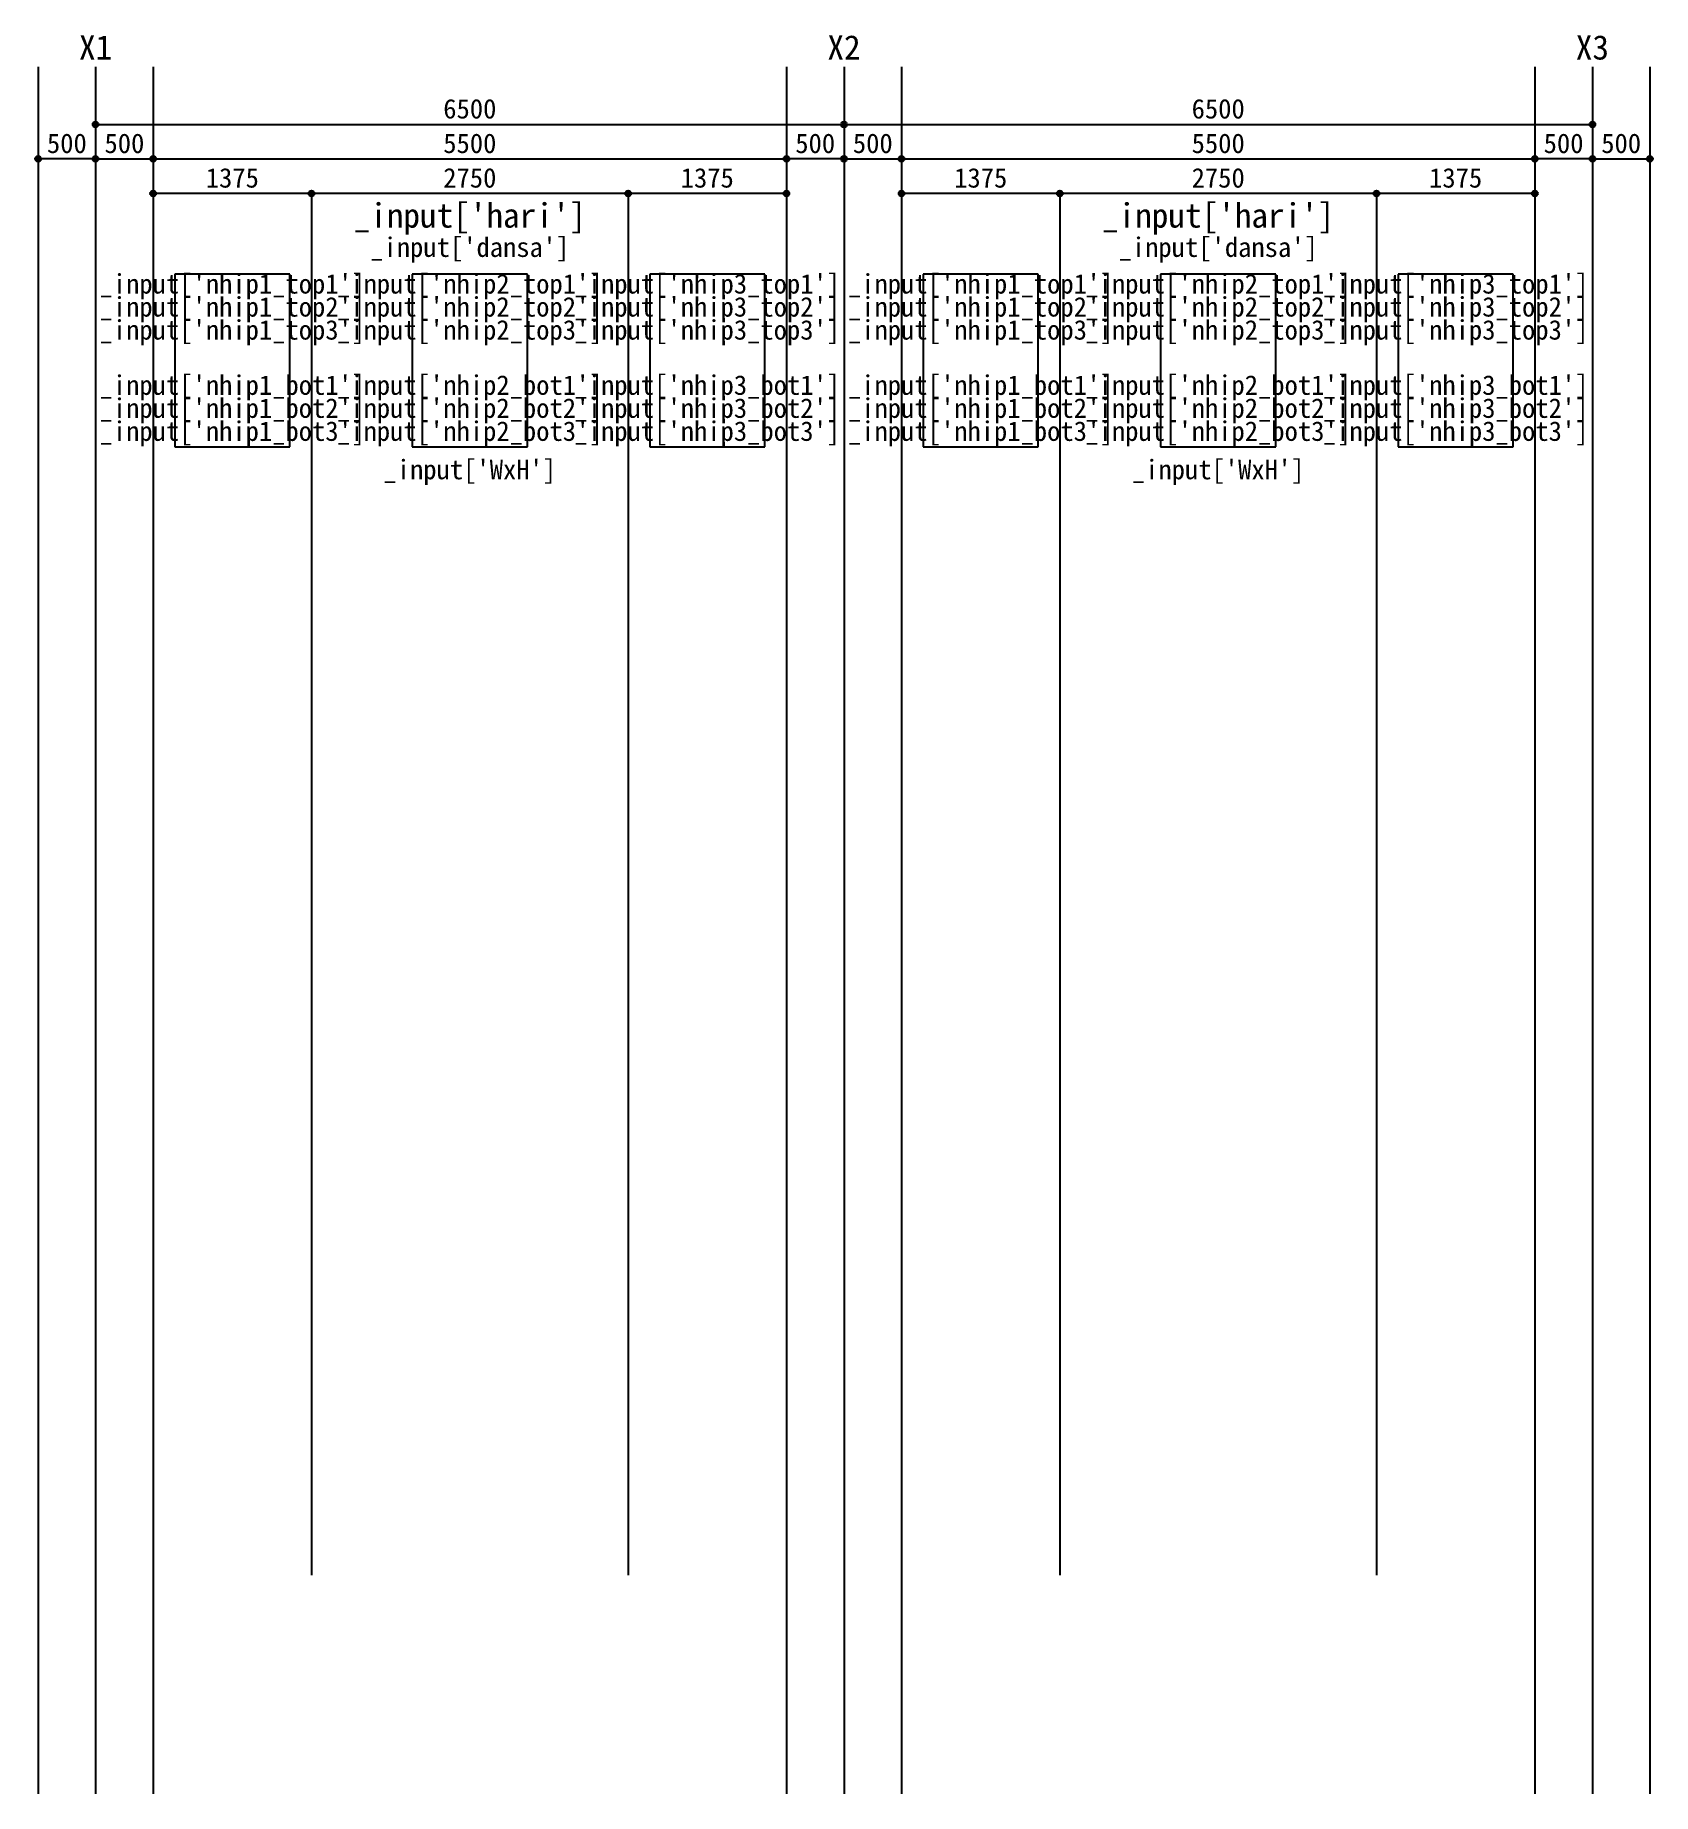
# Model space of a CAD drawing. Header units: millimetres. Extents: x 0 to 14050, y 0 to 15276.
import ezdxf
from ezdxf.enums import TextEntityAlignment as Align

# ---------------------------------------------------------------- set-up
doc = ezdxf.new("R2010")
doc.units = ezdxf.units.MM
doc.layers.add('ADD_LINE', color=1, linetype='Continuous')
doc.styles.add('textstyle3', font='msgothic.ttc')

# ---------------------------------------------------------------- blocks, each defined once
blk = doc.blocks.new('-span_hatch_pchihadc')
at = {"transparency": 33554687}
h = blk.add_hatch(color=256, dxfattribs=at)
edge = h.paths.add_edge_path(flags=0)
edge.add_arc((0, 0), 25, 0, 360)
blk.add_circle((0, 0), 25)
blk = doc.blocks.new('-trai_dim_attdef')
at = {"style": 'textstyle3'}
blk.add_attdef('noidung', text='', height=150, dxfattribs=at).set_placement((0, 0), align=Align.BOTTOM_CENTER)
blk = doc.blocks.new('-trai_dim_cgvbquip')
blk.add_blockref('-trai_dim_attdef', (0, 0)).add_auto_attribs({'noidung': '500'})
blk = doc.blocks.new('-trai_hatch_duwrfmnt')
at = {"transparency": 33554687}
h = blk.add_hatch(color=256, dxfattribs=at)
edge = h.paths.add_edge_path(flags=0)
edge.add_arc((0, 0), 25, 0, 360)
blk.add_circle((0, 0), 25)
blk = doc.blocks.new('-phai_dim_attdef')
at = {"style": 'textstyle3'}
blk.add_attdef('noidung', text='', height=150, dxfattribs=at).set_placement((0, 0), align=Align.BOTTOM_CENTER)
blk = doc.blocks.new('-phai_dim_kmokakme')
blk.add_blockref('-phai_dim_attdef', (0, 0)).add_auto_attribs({'noidung': '500'})
blk = doc.blocks.new('-phai_hatch_owgjerhg')
at = {"transparency": 33554687}
h = blk.add_hatch(color=256, dxfattribs=at)
edge = h.paths.add_edge_path(flags=0)
edge.add_arc((0, 0), 25, 0, 360)
blk.add_circle((0, 0), 25)
blk = doc.blocks.new('-giua_hatch_ilzftine')
at = {"transparency": 33554687}
h = blk.add_hatch(color=256, dxfattribs=at)
edge = h.paths.add_edge_path(flags=0)
edge.add_arc((0, 0), 25, 0, 360)
blk.add_circle((0, 0), 25)
blk = doc.blocks.new('-doori_attdef')
at = {"style": 'textstyle3'}
blk.add_attdef('noidung', text='', height=250, dxfattribs=at).set_placement((0, 0), align=Align.BOTTOM_CENTER)
blk = doc.blocks.new('-doori_pqjcgspf')
blk.add_blockref('-doori_attdef', (0, 0)).add_auto_attribs({'noidung': 'X1'})
blk = doc.blocks.new('-span_hatch_cgawgnyl')
at = {"transparency": 33554687}
h = blk.add_hatch(color=256, dxfattribs=at)
edge = h.paths.add_edge_path(flags=0)
edge.add_arc((0, 0), 25, 0, 360)
blk.add_circle((0, 0), 25)
blk = doc.blocks.new('-trai_dim_attdef0')
at = {"style": 'textstyle3'}
blk.add_attdef('noidung', text='', height=150, dxfattribs=at).set_placement((0, 0), align=Align.BOTTOM_CENTER)
blk = doc.blocks.new('-trai_dim_eugmcqxz')
blk.add_blockref('-trai_dim_attdef0', (0, 0)).add_auto_attribs({'noidung': '500'})
blk = doc.blocks.new('-trai_hatch_kbkewimy')
at = {"transparency": 33554687}
h = blk.add_hatch(color=256, dxfattribs=at)
edge = h.paths.add_edge_path(flags=0)
edge.add_arc((0, 0), 25, 0, 360)
blk.add_circle((0, 0), 25)
blk = doc.blocks.new('-phai_dim_attdef0')
at = {"style": 'textstyle3'}
blk.add_attdef('noidung', text='', height=150, dxfattribs=at).set_placement((0, 0), align=Align.BOTTOM_CENTER)
blk = doc.blocks.new('-phai_dim_wlbgaaeb')
blk.add_blockref('-phai_dim_attdef0', (0, 0)).add_auto_attribs({'noidung': '500'})
blk = doc.blocks.new('-phai_hatch_cniiaqvu')
at = {"transparency": 33554687}
h = blk.add_hatch(color=256, dxfattribs=at)
edge = h.paths.add_edge_path(flags=0)
edge.add_arc((0, 0), 25, 0, 360)
blk.add_circle((0, 0), 25)
blk = doc.blocks.new('-giua_hatch_bnfdlerc')
at = {"transparency": 33554687}
h = blk.add_hatch(color=256, dxfattribs=at)
edge = h.paths.add_edge_path(flags=0)
edge.add_arc((0, 0), 25, 0, 360)
blk.add_circle((0, 0), 25)
blk = doc.blocks.new('-doori_attdef0')
at = {"style": 'textstyle3'}
blk.add_attdef('noidung', text='', height=250, dxfattribs=at).set_placement((0, 0), align=Align.BOTTOM_CENTER)
blk = doc.blocks.new('-doori_qrvltnbh')
blk.add_blockref('-doori_attdef0', (0, 0)).add_auto_attribs({'noidung': 'X2'})
blk = doc.blocks.new('-span_hatch_yeprsqkl')
at = {"transparency": 33554687}
h = blk.add_hatch(color=256, dxfattribs=at)
edge = h.paths.add_edge_path(flags=0)
edge.add_arc((0, 0), 25, 0, 360)
blk.add_circle((0, 0), 25)
blk = doc.blocks.new('-trai_dim_attdef1')
at = {"style": 'textstyle3'}
blk.add_attdef('noidung', text='', height=150, dxfattribs=at).set_placement((0, 0), align=Align.BOTTOM_CENTER)
blk = doc.blocks.new('-trai_dim_zbcdaowf')
blk.add_blockref('-trai_dim_attdef1', (0, 0)).add_auto_attribs({'noidung': '500'})
blk = doc.blocks.new('-trai_hatch_nylhmgfa')
at = {"transparency": 33554687}
h = blk.add_hatch(color=256, dxfattribs=at)
edge = h.paths.add_edge_path(flags=0)
edge.add_arc((0, 0), 25, 0, 360)
blk.add_circle((0, 0), 25)
blk = doc.blocks.new('-phai_dim_attdef1')
at = {"style": 'textstyle3'}
blk.add_attdef('noidung', text='', height=150, dxfattribs=at).set_placement((0, 0), align=Align.BOTTOM_CENTER)
blk = doc.blocks.new('-phai_dim_frbhzejz')
blk.add_blockref('-phai_dim_attdef1', (0, 0)).add_auto_attribs({'noidung': '500'})
blk = doc.blocks.new('-phai_hatch_vifozeyc')
at = {"transparency": 33554687}
h = blk.add_hatch(color=256, dxfattribs=at)
edge = h.paths.add_edge_path(flags=0)
edge.add_arc((0, 0), 25, 0, 360)
blk.add_circle((0, 0), 25)
blk = doc.blocks.new('-giua_hatch_msijynvw')
at = {"transparency": 33554687}
h = blk.add_hatch(color=256, dxfattribs=at)
edge = h.paths.add_edge_path(flags=0)
edge.add_arc((0, 0), 25, 0, 360)
blk.add_circle((0, 0), 25)
blk = doc.blocks.new('-doori_attdef1')
at = {"style": 'textstyle3'}
blk.add_attdef('noidung', text='', height=250, dxfattribs=at).set_placement((0, 0), align=Align.BOTTOM_CENTER)
blk = doc.blocks.new('-doori_gpypplvt')
blk.add_blockref('-doori_attdef1', (0, 0)).add_auto_attribs({'noidung': 'X3'})
blk = doc.blocks.new('-span_nhip1_top3_attdef')
at = {"style": 'textstyle3'}
blk.add_attdef('noidung', text='', height=100, dxfattribs=at).set_placement((0, 0), align=Align.TOP_CENTER)
blk = doc.blocks.new('-span_nhip1_top3_xzwsuzja')
blk.add_blockref('-span_nhip1_top3_attdef', (0, 0)).add_auto_attribs({'noidung': "_input['nhip1_top3']"})
blk = doc.blocks.new('-span_nhip1_top2_attdef')
at = {"style": 'textstyle3'}
blk.add_attdef('noidung', text='', height=100, dxfattribs=at).set_placement((0, 0), align=Align.TOP_CENTER)
blk = doc.blocks.new('-span_nhip1_top2_uimkfgse')
blk.add_blockref('-span_nhip1_top2_attdef', (0, 0)).add_auto_attribs({'noidung': "_input['nhip1_top2']"})
blk = doc.blocks.new('-span_nhip1_bot1_attdef')
at = {"style": 'textstyle3'}
blk.add_attdef('noidung', text='', height=100, dxfattribs=at).set_placement((0, 0), align=Align.BOTTOM_CENTER)
blk = doc.blocks.new('-span_nhip1_bot1_cbefcphq')
blk.add_blockref('-span_nhip1_bot1_attdef', (0, 0)).add_auto_attribs({'noidung': "_input['nhip1_bot1']"})
blk = doc.blocks.new('-span_nhip1_bot2_attdef')
at = {"style": 'textstyle3'}
blk.add_attdef('noidung', text='', height=100, dxfattribs=at).set_placement((0, 0), align=Align.BOTTOM_CENTER)
blk = doc.blocks.new('-span_nhip1_bot2_fymjdaqi')
blk.add_blockref('-span_nhip1_bot2_attdef', (0, 0)).add_auto_attribs({'noidung': "_input['nhip1_bot2']"})
blk = doc.blocks.new('-span_nhip1_bot3_attdef')
at = {"style": 'textstyle3'}
blk.add_attdef('noidung', text='', height=100, dxfattribs=at).set_placement((0, 0), align=Align.BOTTOM_CENTER)
blk = doc.blocks.new('-span_nhip1_bot3_otiigeam')
blk.add_blockref('-span_nhip1_bot3_attdef', (0, 0)).add_auto_attribs({'noidung': "_input['nhip1_bot3']"})
blk = doc.blocks.new('-span_nhip1_top1_attdef')
at = {"style": 'textstyle3'}
blk.add_attdef('noidung', text='', height=100, dxfattribs=at).set_placement((0, 0), align=Align.TOP_CENTER)
blk = doc.blocks.new('-span_nhip1_top1_hnqvsgoe')
blk.add_blockref('-span_nhip1_top1_attdef', (0, 0)).add_auto_attribs({'noidung': "_input['nhip1_top1']"})
blk = doc.blocks.new('-span_nhip1_dim_attdef')
at = {"style": 'textstyle3'}
blk.add_attdef('noidung', text='', height=150, dxfattribs=at).set_placement((0, 0), align=Align.BOTTOM_CENTER)
blk = doc.blocks.new('-span_nhip1_dim_mypsncex')
blk.add_blockref('-span_nhip1_dim_attdef', (0, 0)).add_auto_attribs({'noidung': '1375'})
blk = doc.blocks.new('-span_nhip1_hatch1_rovqzqdu')
at = {"transparency": 33554687}
h = blk.add_hatch(color=256, dxfattribs=at)
edge = h.paths.add_edge_path(flags=0)
edge.add_arc((0, 0), 25, 0, 360)
blk.add_circle((0, 0), 25)
blk = doc.blocks.new('-span_dim_attdef')
at = {"style": 'textstyle3'}
blk.add_attdef('noidung', text='', height=150, dxfattribs=at).set_placement((0, 0), align=Align.BOTTOM_CENTER)
blk = doc.blocks.new('-span_dim_fyfowiqy')
blk.add_blockref('-span_dim_attdef', (0, 0)).add_auto_attribs({'noidung': '6500'})
blk = doc.blocks.new('-span_tong_attdef')
at = {"style": 'textstyle3'}
blk.add_attdef('noidung', text='', height=150, dxfattribs=at).set_placement((0, 0), align=Align.BOTTOM_CENTER)
blk = doc.blocks.new('-span_tong_crymqwni')
blk.add_blockref('-span_tong_attdef', (0, 0)).add_auto_attribs({'noidung': '5500'})
blk = doc.blocks.new('-span_nhip2_top3_attdef')
at = {"style": 'textstyle3'}
blk.add_attdef('noidung', text='', height=100, dxfattribs=at).set_placement((0, 0), align=Align.TOP_CENTER)
blk = doc.blocks.new('-span_nhip2_top3_fazpxidm')
blk.add_blockref('-span_nhip2_top3_attdef', (0, 0)).add_auto_attribs({'noidung': "_input['nhip2_top3']"})
blk = doc.blocks.new('-span_nhip2_top2_attdef')
at = {"style": 'textstyle3'}
blk.add_attdef('noidung', text='', height=100, dxfattribs=at).set_placement((0, 0), align=Align.TOP_CENTER)
blk = doc.blocks.new('-span_nhip2_top2_qwjhtvce')
blk.add_blockref('-span_nhip2_top2_attdef', (0, 0)).add_auto_attribs({'noidung': "_input['nhip2_top2']"})
blk = doc.blocks.new('-span_nhip2_bot1_attdef')
at = {"style": 'textstyle3'}
blk.add_attdef('noidung', text='', height=100, dxfattribs=at).set_placement((0, 0), align=Align.BOTTOM_CENTER)
blk = doc.blocks.new('-span_nhip2_bot1_qvodbpjd')
blk.add_blockref('-span_nhip2_bot1_attdef', (0, 0)).add_auto_attribs({'noidung': "_input['nhip2_bot1']"})
blk = doc.blocks.new('-span_nhip2_bot2_attdef')
at = {"style": 'textstyle3'}
blk.add_attdef('noidung', text='', height=100, dxfattribs=at).set_placement((0, 0), align=Align.BOTTOM_CENTER)
blk = doc.blocks.new('-span_nhip2_bot2_qxdcdvyl')
blk.add_blockref('-span_nhip2_bot2_attdef', (0, 0)).add_auto_attribs({'noidung': "_input['nhip2_bot2']"})
blk = doc.blocks.new('-span_nhip2_bot3_attdef')
at = {"style": 'textstyle3'}
blk.add_attdef('noidung', text='', height=100, dxfattribs=at).set_placement((0, 0), align=Align.BOTTOM_CENTER)
blk = doc.blocks.new('-span_nhip2_bot3_atsamvqm')
blk.add_blockref('-span_nhip2_bot3_attdef', (0, 0)).add_auto_attribs({'noidung': "_input['nhip2_bot3']"})
blk = doc.blocks.new('-span_WxH_attdef')
at = {"style": 'textstyle3'}
blk.add_attdef('noidung', text='', height=150, dxfattribs=at).set_placement((0, -100), align=Align.TOP_CENTER)
blk = doc.blocks.new('-span_WxH_sptmpukl')
blk.add_blockref('-span_WxH_attdef', (0, 0)).add_auto_attribs({'noidung': "_input['WxH']"})
blk = doc.blocks.new('-span_nhip2_top1_attdef')
at = {"style": 'textstyle3'}
blk.add_attdef('noidung', text='', height=100, dxfattribs=at).set_placement((0, 0), align=Align.TOP_CENTER)
blk = doc.blocks.new('-span_nhip2_top1_gpysajyh')
blk.add_blockref('-span_nhip2_top1_attdef', (0, 0)).add_auto_attribs({'noidung': "_input['nhip2_top1']"})
blk = doc.blocks.new('-span_nhip2_dim_attdef')
at = {"style": 'textstyle3'}
blk.add_attdef('noidung', text='', height=150, dxfattribs=at).set_placement((0, 0), align=Align.BOTTOM_CENTER)
blk = doc.blocks.new('-span_nhip2_dim_tusklgxn')
blk.add_blockref('-span_nhip2_dim_attdef', (0, 0)).add_auto_attribs({'noidung': '2750'})
blk = doc.blocks.new('-span_hari_attdef')
at = {"style": 'textstyle3'}
blk.add_attdef('noidung', text='', height=250, dxfattribs=at).set_placement((0, -100), align=Align.TOP_CENTER)
blk = doc.blocks.new('-span_hari_pczjzkpg')
blk.add_blockref('-span_hari_attdef', (0, 0)).add_auto_attribs({'noidung': "_input['hari']"})
blk = doc.blocks.new('-span_dansa_attdef')
at = {"style": 'textstyle3'}
blk.add_attdef('noidung', text='', height=200, dxfattribs=at).set_placement((0, -450), align=Align.TOP_CENTER)
blk = doc.blocks.new('-span_dansa_tntgvofn')
blk.add_blockref('-span_dansa_attdef', (0, 0)).add_auto_attribs({'noidung': "_input['dansa']"})
blk = doc.blocks.new('-span_nhip2_hatch1_sczwiafp')
at = {"transparency": 33554687}
h = blk.add_hatch(color=256, dxfattribs=at)
edge = h.paths.add_edge_path(flags=0)
edge.add_arc((0, 0), 25, 0, 360)
blk.add_circle((0, 0), 25)
blk = doc.blocks.new('-span_nhip3_hatch1_ivadzcyb')
at = {"transparency": 33554687}
h = blk.add_hatch(color=256, dxfattribs=at)
edge = h.paths.add_edge_path(flags=0)
edge.add_arc((0, 0), 25, 0, 360)
blk.add_circle((0, 0), 25)
blk = doc.blocks.new('-span_nhip3_top3_attdef')
at = {"style": 'textstyle3'}
blk.add_attdef('noidung', text='', height=100, dxfattribs=at).set_placement((0, 0), align=Align.TOP_CENTER)
blk = doc.blocks.new('-span_nhip3_top3_qvdyrrcc')
blk.add_blockref('-span_nhip3_top3_attdef', (0, 0)).add_auto_attribs({'noidung': "_input['nhip3_top3']"})
blk = doc.blocks.new('-span_nhip3_top2_attdef')
at = {"style": 'textstyle3'}
blk.add_attdef('noidung', text='', height=100, dxfattribs=at).set_placement((0, 0), align=Align.TOP_CENTER)
blk = doc.blocks.new('-span_nhip3_top2_zqjwltgi')
blk.add_blockref('-span_nhip3_top2_attdef', (0, 0)).add_auto_attribs({'noidung': "_input['nhip3_top2']"})
blk = doc.blocks.new('-span_nhip3_bot1_attdef')
at = {"style": 'textstyle3'}
blk.add_attdef('noidung', text='', height=100, dxfattribs=at).set_placement((0, 0), align=Align.BOTTOM_CENTER)
blk = doc.blocks.new('-span_nhip3_bot1_yxyvgdvv')
blk.add_blockref('-span_nhip3_bot1_attdef', (0, 0)).add_auto_attribs({'noidung': "_input['nhip3_bot1']"})
blk = doc.blocks.new('-span_nhip3_bot2_attdef')
at = {"style": 'textstyle3'}
blk.add_attdef('noidung', text='', height=100, dxfattribs=at).set_placement((0, 0), align=Align.BOTTOM_CENTER)
blk = doc.blocks.new('-span_nhip3_bot2_onwqzcql')
blk.add_blockref('-span_nhip3_bot2_attdef', (0, 0)).add_auto_attribs({'noidung': "_input['nhip3_bot2']"})
blk = doc.blocks.new('-span_nhip3_bot3_attdef')
at = {"style": 'textstyle3'}
blk.add_attdef('noidung', text='', height=100, dxfattribs=at).set_placement((0, 0), align=Align.BOTTOM_CENTER)
blk = doc.blocks.new('-span_nhip3_bot3_pdybvgls')
blk.add_blockref('-span_nhip3_bot3_attdef', (0, 0)).add_auto_attribs({'noidung': "_input['nhip3_bot3']"})
blk = doc.blocks.new('-span_nhip3_top1_attdef')
at = {"style": 'textstyle3'}
blk.add_attdef('noidung', text='', height=100, dxfattribs=at).set_placement((0, 0), align=Align.TOP_CENTER)
blk = doc.blocks.new('-span_nhip3_top1_zucrxsha')
blk.add_blockref('-span_nhip3_top1_attdef', (0, 0)).add_auto_attribs({'noidung': "_input['nhip3_top1']"})
blk = doc.blocks.new('-span_nhip3_dim_attdef')
at = {"style": 'textstyle3'}
blk.add_attdef('noidung', text='', height=150, dxfattribs=at).set_placement((0, 0), align=Align.BOTTOM_CENTER)
blk = doc.blocks.new('-span_nhip3_dim_nvuysuly')
blk.add_blockref('-span_nhip3_dim_attdef', (0, 0)).add_auto_attribs({'noidung': '1375'})
blk = doc.blocks.new('-span_nhip3_hatch2_zligsaru')
at = {"transparency": 33554687}
h = blk.add_hatch(color=256, dxfattribs=at)
edge = h.paths.add_edge_path(flags=0)
edge.add_arc((0, 0), 25, 0, 360)
blk.add_circle((0, 0), 25)
blk = doc.blocks.new('-span_nhip1_top3_attdef0')
at = {"style": 'textstyle3'}
blk.add_attdef('noidung', text='', height=100, dxfattribs=at).set_placement((0, 0), align=Align.TOP_CENTER)
blk = doc.blocks.new('-span_nhip1_top3_inunqmfj')
blk.add_blockref('-span_nhip1_top3_attdef0', (0, 0)).add_auto_attribs({'noidung': "_input['nhip1_top3']"})
blk = doc.blocks.new('-span_nhip1_top2_attdef0')
at = {"style": 'textstyle3'}
blk.add_attdef('noidung', text='', height=100, dxfattribs=at).set_placement((0, 0), align=Align.TOP_CENTER)
blk = doc.blocks.new('-span_nhip1_top2_adiublwr')
blk.add_blockref('-span_nhip1_top2_attdef0', (0, 0)).add_auto_attribs({'noidung': "_input['nhip1_top2']"})
blk = doc.blocks.new('-span_nhip1_bot1_attdef0')
at = {"style": 'textstyle3'}
blk.add_attdef('noidung', text='', height=100, dxfattribs=at).set_placement((0, 0), align=Align.BOTTOM_CENTER)
blk = doc.blocks.new('-span_nhip1_bot1_armkluco')
blk.add_blockref('-span_nhip1_bot1_attdef0', (0, 0)).add_auto_attribs({'noidung': "_input['nhip1_bot1']"})
blk = doc.blocks.new('-span_nhip1_bot2_attdef0')
at = {"style": 'textstyle3'}
blk.add_attdef('noidung', text='', height=100, dxfattribs=at).set_placement((0, 0), align=Align.BOTTOM_CENTER)
blk = doc.blocks.new('-span_nhip1_bot2_zqnlxkje')
blk.add_blockref('-span_nhip1_bot2_attdef0', (0, 0)).add_auto_attribs({'noidung': "_input['nhip1_bot2']"})
blk = doc.blocks.new('-span_nhip1_bot3_attdef0')
at = {"style": 'textstyle3'}
blk.add_attdef('noidung', text='', height=100, dxfattribs=at).set_placement((0, 0), align=Align.BOTTOM_CENTER)
blk = doc.blocks.new('-span_nhip1_bot3_lypxfhyh')
blk.add_blockref('-span_nhip1_bot3_attdef0', (0, 0)).add_auto_attribs({'noidung': "_input['nhip1_bot3']"})
blk = doc.blocks.new('-span_nhip1_top1_attdef0')
at = {"style": 'textstyle3'}
blk.add_attdef('noidung', text='', height=100, dxfattribs=at).set_placement((0, 0), align=Align.TOP_CENTER)
blk = doc.blocks.new('-span_nhip1_top1_jqciodfw')
blk.add_blockref('-span_nhip1_top1_attdef0', (0, 0)).add_auto_attribs({'noidung': "_input['nhip1_top1']"})
blk = doc.blocks.new('-span_nhip1_dim_attdef0')
at = {"style": 'textstyle3'}
blk.add_attdef('noidung', text='', height=150, dxfattribs=at).set_placement((0, 0), align=Align.BOTTOM_CENTER)
blk = doc.blocks.new('-span_nhip1_dim_qdddvstv')
blk.add_blockref('-span_nhip1_dim_attdef0', (0, 0)).add_auto_attribs({'noidung': '1375'})
blk = doc.blocks.new('-span_nhip1_hatch1_dhmrnjtp')
at = {"transparency": 33554687}
h = blk.add_hatch(color=256, dxfattribs=at)
edge = h.paths.add_edge_path(flags=0)
edge.add_arc((0, 0), 25, 0, 360)
blk.add_circle((0, 0), 25)
blk = doc.blocks.new('-span_dim_attdef0')
at = {"style": 'textstyle3'}
blk.add_attdef('noidung', text='', height=150, dxfattribs=at).set_placement((0, 0), align=Align.BOTTOM_CENTER)
blk = doc.blocks.new('-span_dim_ztydtkjn')
blk.add_blockref('-span_dim_attdef0', (0, 0)).add_auto_attribs({'noidung': '6500'})
blk = doc.blocks.new('-span_tong_attdef0')
at = {"style": 'textstyle3'}
blk.add_attdef('noidung', text='', height=150, dxfattribs=at).set_placement((0, 0), align=Align.BOTTOM_CENTER)
blk = doc.blocks.new('-span_tong_wzhtgkzv')
blk.add_blockref('-span_tong_attdef0', (0, 0)).add_auto_attribs({'noidung': '5500'})
blk = doc.blocks.new('-span_nhip2_top3_attdef0')
at = {"style": 'textstyle3'}
blk.add_attdef('noidung', text='', height=100, dxfattribs=at).set_placement((0, 0), align=Align.TOP_CENTER)
blk = doc.blocks.new('-span_nhip2_top3_jflgpctr')
blk.add_blockref('-span_nhip2_top3_attdef0', (0, 0)).add_auto_attribs({'noidung': "_input['nhip2_top3']"})
blk = doc.blocks.new('-span_nhip2_top2_attdef0')
at = {"style": 'textstyle3'}
blk.add_attdef('noidung', text='', height=100, dxfattribs=at).set_placement((0, 0), align=Align.TOP_CENTER)
blk = doc.blocks.new('-span_nhip2_top2_lzuwyvfd')
blk.add_blockref('-span_nhip2_top2_attdef0', (0, 0)).add_auto_attribs({'noidung': "_input['nhip2_top2']"})
blk = doc.blocks.new('-span_nhip2_bot1_attdef0')
at = {"style": 'textstyle3'}
blk.add_attdef('noidung', text='', height=100, dxfattribs=at).set_placement((0, 0), align=Align.BOTTOM_CENTER)
blk = doc.blocks.new('-span_nhip2_bot1_vwrdcwvt')
blk.add_blockref('-span_nhip2_bot1_attdef0', (0, 0)).add_auto_attribs({'noidung': "_input['nhip2_bot1']"})
blk = doc.blocks.new('-span_nhip2_bot2_attdef0')
at = {"style": 'textstyle3'}
blk.add_attdef('noidung', text='', height=100, dxfattribs=at).set_placement((0, 0), align=Align.BOTTOM_CENTER)
blk = doc.blocks.new('-span_nhip2_bot2_xfgbutnd')
blk.add_blockref('-span_nhip2_bot2_attdef0', (0, 0)).add_auto_attribs({'noidung': "_input['nhip2_bot2']"})
blk = doc.blocks.new('-span_nhip2_bot3_attdef0')
at = {"style": 'textstyle3'}
blk.add_attdef('noidung', text='', height=100, dxfattribs=at).set_placement((0, 0), align=Align.BOTTOM_CENTER)
blk = doc.blocks.new('-span_nhip2_bot3_jkyelxdr')
blk.add_blockref('-span_nhip2_bot3_attdef0', (0, 0)).add_auto_attribs({'noidung': "_input['nhip2_bot3']"})
blk = doc.blocks.new('-span_WxH_attdef0')
at = {"style": 'textstyle3'}
blk.add_attdef('noidung', text='', height=150, dxfattribs=at).set_placement((0, -100), align=Align.TOP_CENTER)
blk = doc.blocks.new('-span_WxH_itplevzx')
blk.add_blockref('-span_WxH_attdef0', (0, 0)).add_auto_attribs({'noidung': "_input['WxH']"})
blk = doc.blocks.new('-span_nhip2_top1_attdef0')
at = {"style": 'textstyle3'}
blk.add_attdef('noidung', text='', height=100, dxfattribs=at).set_placement((0, 0), align=Align.TOP_CENTER)
blk = doc.blocks.new('-span_nhip2_top1_qvymqhju')
blk.add_blockref('-span_nhip2_top1_attdef0', (0, 0)).add_auto_attribs({'noidung': "_input['nhip2_top1']"})
blk = doc.blocks.new('-span_nhip2_dim_attdef0')
at = {"style": 'textstyle3'}
blk.add_attdef('noidung', text='', height=150, dxfattribs=at).set_placement((0, 0), align=Align.BOTTOM_CENTER)
blk = doc.blocks.new('-span_nhip2_dim_dsyugmex')
blk.add_blockref('-span_nhip2_dim_attdef0', (0, 0)).add_auto_attribs({'noidung': '2750'})
blk = doc.blocks.new('-span_hari_attdef0')
at = {"style": 'textstyle3'}
blk.add_attdef('noidung', text='', height=250, dxfattribs=at).set_placement((0, -100), align=Align.TOP_CENTER)
blk = doc.blocks.new('-span_hari_kiuregkt')
blk.add_blockref('-span_hari_attdef0', (0, 0)).add_auto_attribs({'noidung': "_input['hari']"})
blk = doc.blocks.new('-span_dansa_attdef0')
at = {"style": 'textstyle3'}
blk.add_attdef('noidung', text='', height=200, dxfattribs=at).set_placement((0, -450), align=Align.TOP_CENTER)
blk = doc.blocks.new('-span_dansa_lcmhyglj')
blk.add_blockref('-span_dansa_attdef0', (0, 0)).add_auto_attribs({'noidung': "_input['dansa']"})
blk = doc.blocks.new('-span_nhip2_hatch1_wwfabblw')
at = {"transparency": 33554687}
h = blk.add_hatch(color=256, dxfattribs=at)
edge = h.paths.add_edge_path(flags=0)
edge.add_arc((0, 0), 25, 0, 360)
blk.add_circle((0, 0), 25)
blk = doc.blocks.new('-span_nhip3_hatch1_qdyquous')
at = {"transparency": 33554687}
h = blk.add_hatch(color=256, dxfattribs=at)
edge = h.paths.add_edge_path(flags=0)
edge.add_arc((0, 0), 25, 0, 360)
blk.add_circle((0, 0), 25)
blk = doc.blocks.new('-span_nhip3_top3_attdef0')
at = {"style": 'textstyle3'}
blk.add_attdef('noidung', text='', height=100, dxfattribs=at).set_placement((0, 0), align=Align.TOP_CENTER)
blk = doc.blocks.new('-span_nhip3_top3_ndfihxbt')
blk.add_blockref('-span_nhip3_top3_attdef0', (0, 0)).add_auto_attribs({'noidung': "_input['nhip3_top3']"})
blk = doc.blocks.new('-span_nhip3_top2_attdef0')
at = {"style": 'textstyle3'}
blk.add_attdef('noidung', text='', height=100, dxfattribs=at).set_placement((0, 0), align=Align.TOP_CENTER)
blk = doc.blocks.new('-span_nhip3_top2_gfjjaaxz')
blk.add_blockref('-span_nhip3_top2_attdef0', (0, 0)).add_auto_attribs({'noidung': "_input['nhip3_top2']"})
blk = doc.blocks.new('-span_nhip3_bot1_attdef0')
at = {"style": 'textstyle3'}
blk.add_attdef('noidung', text='', height=100, dxfattribs=at).set_placement((0, 0), align=Align.BOTTOM_CENTER)
blk = doc.blocks.new('-span_nhip3_bot1_ahnzlndr')
blk.add_blockref('-span_nhip3_bot1_attdef0', (0, 0)).add_auto_attribs({'noidung': "_input['nhip3_bot1']"})
blk = doc.blocks.new('-span_nhip3_bot2_attdef0')
at = {"style": 'textstyle3'}
blk.add_attdef('noidung', text='', height=100, dxfattribs=at).set_placement((0, 0), align=Align.BOTTOM_CENTER)
blk = doc.blocks.new('-span_nhip3_bot2_upvppmcn')
blk.add_blockref('-span_nhip3_bot2_attdef0', (0, 0)).add_auto_attribs({'noidung': "_input['nhip3_bot2']"})
blk = doc.blocks.new('-span_nhip3_bot3_attdef0')
at = {"style": 'textstyle3'}
blk.add_attdef('noidung', text='', height=100, dxfattribs=at).set_placement((0, 0), align=Align.BOTTOM_CENTER)
blk = doc.blocks.new('-span_nhip3_bot3_acbwzula')
blk.add_blockref('-span_nhip3_bot3_attdef0', (0, 0)).add_auto_attribs({'noidung': "_input['nhip3_bot3']"})
blk = doc.blocks.new('-span_nhip3_top1_attdef0')
at = {"style": 'textstyle3'}
blk.add_attdef('noidung', text='', height=100, dxfattribs=at).set_placement((0, 0), align=Align.TOP_CENTER)
blk = doc.blocks.new('-span_nhip3_top1_txpstmgx')
blk.add_blockref('-span_nhip3_top1_attdef0', (0, 0)).add_auto_attribs({'noidung': "_input['nhip3_top1']"})
blk = doc.blocks.new('-span_nhip3_dim_attdef0')
at = {"style": 'textstyle3'}
blk.add_attdef('noidung', text='', height=150, dxfattribs=at).set_placement((0, 0), align=Align.BOTTOM_CENTER)
blk = doc.blocks.new('-span_nhip3_dim_kvbmrxrs')
blk.add_blockref('-span_nhip3_dim_attdef0', (0, 0)).add_auto_attribs({'noidung': '1375'})
blk = doc.blocks.new('-span_nhip3_hatch2_rpctzgyu')
at = {"transparency": 33554687}
h = blk.add_hatch(color=256, dxfattribs=at)
edge = h.paths.add_edge_path(flags=0)
edge.add_arc((0, 0), 25, 0, 360)
blk.add_circle((0, 0), 25)

msp = doc.modelspace()

# ---------------------------------------------------------------- linework, layer by layer
for p, q in [((25, 15000), (25, 0)), ((1025, 15000), (1025, 0)), ((6525, 15000), (6525, 0)), ((7525, 15000), (7525, 0)), ((13025, 15000), (13025, 0)), ((14025, 15000), (14025, 0)), ((525, 14500.676), (7025, 14500.676)), ((7025, 14500.676), (13525, 14500.676)), ((525, 14200.676), (25, 14200.676)), ((525, 14200.676), (1025, 14200.676)), ((1025, 14200.676), (6525, 14200.676)), ((7025, 14200.676), (6525, 14200.676)), ((7025, 14200.676), (7525, 14200.676)), ((7525, 14200.676), (13025, 14200.676)), ((13525, 14200.676), (13025, 14200.676)), ((13525, 14200.676), (14025, 14200.676)), ((2400, 13900.676), (1025, 13900.676)), ((5150, 13900.676), (2400, 13900.676)), ((2400, 13900.676), (2400, 1900.676)), ((6525, 13900.676), (5150, 13900.676)), ((5150, 13900.676), (5150, 1900.676)), ((8900, 13900.676), (7525, 13900.676)), ((11650, 13900.676), (8900, 13900.676)), ((8900, 13900.676), (8900, 1900.676)), ((13025, 13900.676), (11650, 13900.676)), ((11650, 13900.676), (11650, 1900.676)), ((2212.5, 13200.676), (1212.5, 13200.676)), ((1212.5, 13200.676), (1212.5, 11700.676)), ((2212.5, 11700.676), (2212.5, 13200.676)), ((4275, 13200.676), (3275, 13200.676)), ((3275, 13200.676), (3275, 11700.676)), ((4275, 11700.676), (4275, 13200.676)), ((6337.5, 13200.676), (5337.5, 13200.676)), ((5337.5, 13200.676), (5337.5, 11700.676)), ((6337.5, 11700.676), (6337.5, 13200.676)), ((8712.5, 13200.676), (7712.5, 13200.676)), ((7712.5, 13200.676), (7712.5, 11700.676)), ((8712.5, 11700.676), (8712.5, 13200.676)), ((10775, 13200.676), (9775, 13200.676)), ((9775, 13200.676), (9775, 11700.676)), ((10775, 11700.676), (10775, 13200.676)), ((12837.5, 13200.676), (11837.5, 13200.676)), ((11837.5, 13200.676), (11837.5, 11700.676)), ((12837.5, 11700.676), (12837.5, 13200.676)), ((1212.5, 11700.676), (2212.5, 11700.676)), ((3275, 11700.676), (4275, 11700.676)), ((5337.5, 11700.676), (6337.5, 11700.676)), ((7712.5, 11700.676), (8712.5, 11700.676)), ((9775, 11700.676), (10775, 11700.676)), ((11837.5, 11700.676), (12837.5, 11700.676))]:
    msp.add_line(p, q)
at = {"layer": 'ADD_LINE'}
for p, q in [((525, 15000), (525, 0)), ((7025, 15000), (7025, 0)), ((13525, 15000), (13525, 0))]:
    msp.add_line(p, q, dxfattribs=at)

# ---------------------------------------------------------------- block references
for name, p, xscale, yscale in [('-doori_pqjcgspf', (525, 15000), 0.8478260869565216, 0.8478260869565216), ('-doori_qrvltnbh', (7025, 15000), 0.8478260869565216, 0.8478260869565216), ('-doori_gpypplvt', (13525, 15000), 0.8478260869565216, 0.8478260869565216), ('-span_dim_fyfowiqy', (3775, 14500.676), 1.1304347826086956, 1.1304347826086956), ('-span_dim_ztydtkjn', (10275, 14500.676), 1.1304347826086956, 1.1304347826086956), ('-trai_dim_cgvbquip', (275, 14200.676), 1.1304347826086956, 1.1304347826086956), ('-phai_dim_kmokakme', (775, 14200.676), 1.1304347826086956, 1.1304347826086956), ('-span_tong_crymqwni', (3775, 14200.676), 1.1304347826086956, 1.1304347826086956), ('-trai_dim_eugmcqxz', (6775, 14200.676), 1.1304347826086956, 1.1304347826086956), ('-phai_dim_wlbgaaeb', (7275, 14200.676), 1.1304347826086956, 1.1304347826086956), ('-span_tong_wzhtgkzv', (10275, 14200.676), 1.1304347826086956, 1.1304347826086956), ('-trai_dim_zbcdaowf', (13275, 14200.676), 1.1304347826086956, 1.1304347826086956), ('-phai_dim_frbhzejz', (13775, 14200.676), 1.1304347826086956, 1.1304347826086956), ('-span_nhip1_dim_mypsncex', (1712.5, 13900.676), 1.1304347826086956, 1.1304347826086956), ('-span_nhip2_dim_tusklgxn', (3775, 13900.676), 1.1304347826086956, 1.1304347826086956), ('-span_nhip3_dim_nvuysuly', (5837.5, 13900.676), 1.1304347826086956, 1.1304347826086956), ('-span_nhip1_dim_qdddvstv', (8212.5, 13900.676), 1.1304347826086956, 1.1304347826086956), ('-span_nhip2_dim_dsyugmex', (10275, 13900.676), 1.1304347826086956, 1.1304347826086956), ('-span_nhip3_dim_kvbmrxrs', (12337.5, 13900.676), 1.1304347826086956, 1.1304347826086956), ('-span_hari_pczjzkpg', (3775, 13900.676), 0.8478260869565216, 0.8478260869565216), ('-span_hari_kiuregkt', (10275, 13900.676), 0.8478260869565216, 0.8478260869565216), ('-span_dansa_tntgvofn', (3775, 13900.676), 0.8478260869565221, 0.8478260869565221), ('-span_dansa_lcmhyglj', (10275, 13900.676), 0.8478260869565221, 0.8478260869565221), ('-span_nhip1_top1_hnqvsgoe', (1712.5, 13200.676), 1.6956521739130437, 1.6956521739130437), ('-span_nhip2_top1_gpysajyh', (3775, 13200.676), 1.6956521739130437, 1.6956521739130437), ('-span_nhip3_top1_zucrxsha', (5837.5, 13200.676), 1.6956521739130437, 1.6956521739130437), ('-span_nhip1_top1_jqciodfw', (8212.5, 13200.676), 1.6956521739130437, 1.6956521739130437), ('-span_nhip2_top1_qvymqhju', (10275, 13200.676), 1.6956521739130437, 1.6956521739130437), ('-span_nhip3_top1_txpstmgx', (12337.5, 13200.676), 1.6956521739130437, 1.6956521739130437), ('-span_nhip1_top2_uimkfgse', (1712.5, 13000.676), 1.6956521739130437, 1.6956521739130437), ('-span_nhip2_top2_qwjhtvce', (3775, 13000.676), 1.6956521739130437, 1.6956521739130437), ('-span_nhip3_top2_zqjwltgi', (5837.5, 13000.676), 1.6956521739130437, 1.6956521739130437), ('-span_nhip1_top2_adiublwr', (8212.5, 13000.676), 1.6956521739130437, 1.6956521739130437), ('-span_nhip2_top2_lzuwyvfd', (10275, 13000.676), 1.6956521739130437, 1.6956521739130437), ('-span_nhip3_top2_gfjjaaxz', (12337.5, 13000.676), 1.6956521739130437, 1.6956521739130437), ('-span_nhip1_top3_xzwsuzja', (1712.5, 12800.676), 1.6956521739130437, 1.6956521739130437), ('-span_nhip2_top3_fazpxidm', (3775, 12800.676), 1.6956521739130437, 1.6956521739130437), ('-span_nhip3_top3_qvdyrrcc', (5837.5, 12800.676), 1.6956521739130437, 1.6956521739130437), ('-span_nhip1_top3_inunqmfj', (8212.5, 12800.676), 1.6956521739130437, 1.6956521739130437), ('-span_nhip2_top3_jflgpctr', (10275, 12800.676), 1.6956521739130437, 1.6956521739130437), ('-span_nhip3_top3_ndfihxbt', (12337.5, 12800.676), 1.6956521739130437, 1.6956521739130437), ('-span_nhip1_bot1_cbefcphq', (1712.5, 12100.676), 1.6956521739130437, 1.6956521739130437), ('-span_nhip2_bot1_qvodbpjd', (3775, 12100.676), 1.6956521739130437, 1.6956521739130437), ('-span_nhip3_bot1_yxyvgdvv', (5837.5, 12100.676), 1.6956521739130437, 1.6956521739130437), ('-span_nhip1_bot1_armkluco', (8212.5, 12100.676), 1.6956521739130437, 1.6956521739130437), ('-span_nhip2_bot1_vwrdcwvt', (10275, 12100.676), 1.6956521739130437, 1.6956521739130437), ('-span_nhip3_bot1_ahnzlndr', (12337.5, 12100.676), 1.6956521739130437, 1.6956521739130437), ('-span_nhip1_bot2_fymjdaqi', (1712.5, 11900.676), 1.6956521739130437, 1.6956521739130437), ('-span_nhip2_bot2_qxdcdvyl', (3775, 11900.676), 1.6956521739130437, 1.6956521739130437), ('-span_nhip3_bot2_onwqzcql', (5837.5, 11900.676), 1.6956521739130437, 1.6956521739130437), ('-span_nhip1_bot2_zqnlxkje', (8212.5, 11900.676), 1.6956521739130437, 1.6956521739130437), ('-span_nhip2_bot2_xfgbutnd', (10275, 11900.676), 1.6956521739130437, 1.6956521739130437), ('-span_nhip3_bot2_upvppmcn', (12337.5, 11900.676), 1.6956521739130437, 1.6956521739130437), ('-span_nhip1_bot3_otiigeam', (1712.5, 11700.676), 1.6956521739130437, 1.6956521739130437), ('-span_nhip2_bot3_atsamvqm', (3775, 11700.676), 1.6956521739130437, 1.6956521739130437), ('-span_nhip3_bot3_pdybvgls', (5837.5, 11700.676), 1.6956521739130437, 1.6956521739130437), ('-span_nhip1_bot3_lypxfhyh', (8212.5, 11700.676), 1.6956521739130437, 1.6956521739130437), ('-span_nhip2_bot3_jkyelxdr', (10275, 11700.676), 1.6956521739130437, 1.6956521739130437), ('-span_nhip3_bot3_acbwzula', (12337.5, 11700.676), 1.6956521739130437, 1.6956521739130437), ('-span_WxH_sptmpukl', (3775, 11700.676), 1.1304347826086958, 1.1304347826086958), ('-span_WxH_itplevzx', (10275, 11700.676), 1.1304347826086958, 1.1304347826086958)]:
    msp.add_blockref(name, p, dxfattribs=dict(xscale=xscale, yscale=yscale))
for name, p in [('-span_hatch_pchihadc', (525, 14500.676)), ('-span_hatch_cgawgnyl', (7025, 14500.676)), ('-span_hatch_yeprsqkl', (13525, 14500.676)), ('-trai_hatch_duwrfmnt', (25, 14200.676)), ('-giua_hatch_ilzftine', (525, 14200.676)), ('-phai_hatch_owgjerhg', (1025, 14200.676)), ('-trai_hatch_kbkewimy', (6525, 14200.676)), ('-giua_hatch_bnfdlerc', (7025, 14200.676)), ('-phai_hatch_cniiaqvu', (7525, 14200.676)), ('-trai_hatch_nylhmgfa', (13025, 14200.676)), ('-giua_hatch_msijynvw', (13525, 14200.676)), ('-phai_hatch_vifozeyc', (14025, 14200.676)), ('-span_nhip1_hatch1_rovqzqdu', (1025, 13900.676)), ('-span_nhip2_hatch1_sczwiafp', (2400, 13900.676)), ('-span_nhip3_hatch1_ivadzcyb', (5150, 13900.676)), ('-span_nhip3_hatch2_zligsaru', (6525, 13900.676)), ('-span_nhip1_hatch1_dhmrnjtp', (7525, 13900.676)), ('-span_nhip2_hatch1_wwfabblw', (8900, 13900.676)), ('-span_nhip3_hatch1_qdyquous', (11650, 13900.676)), ('-span_nhip3_hatch2_rpctzgyu', (13025, 13900.676))]:
    msp.add_blockref(name, p)

doc.saveas('drawing.dxf')
